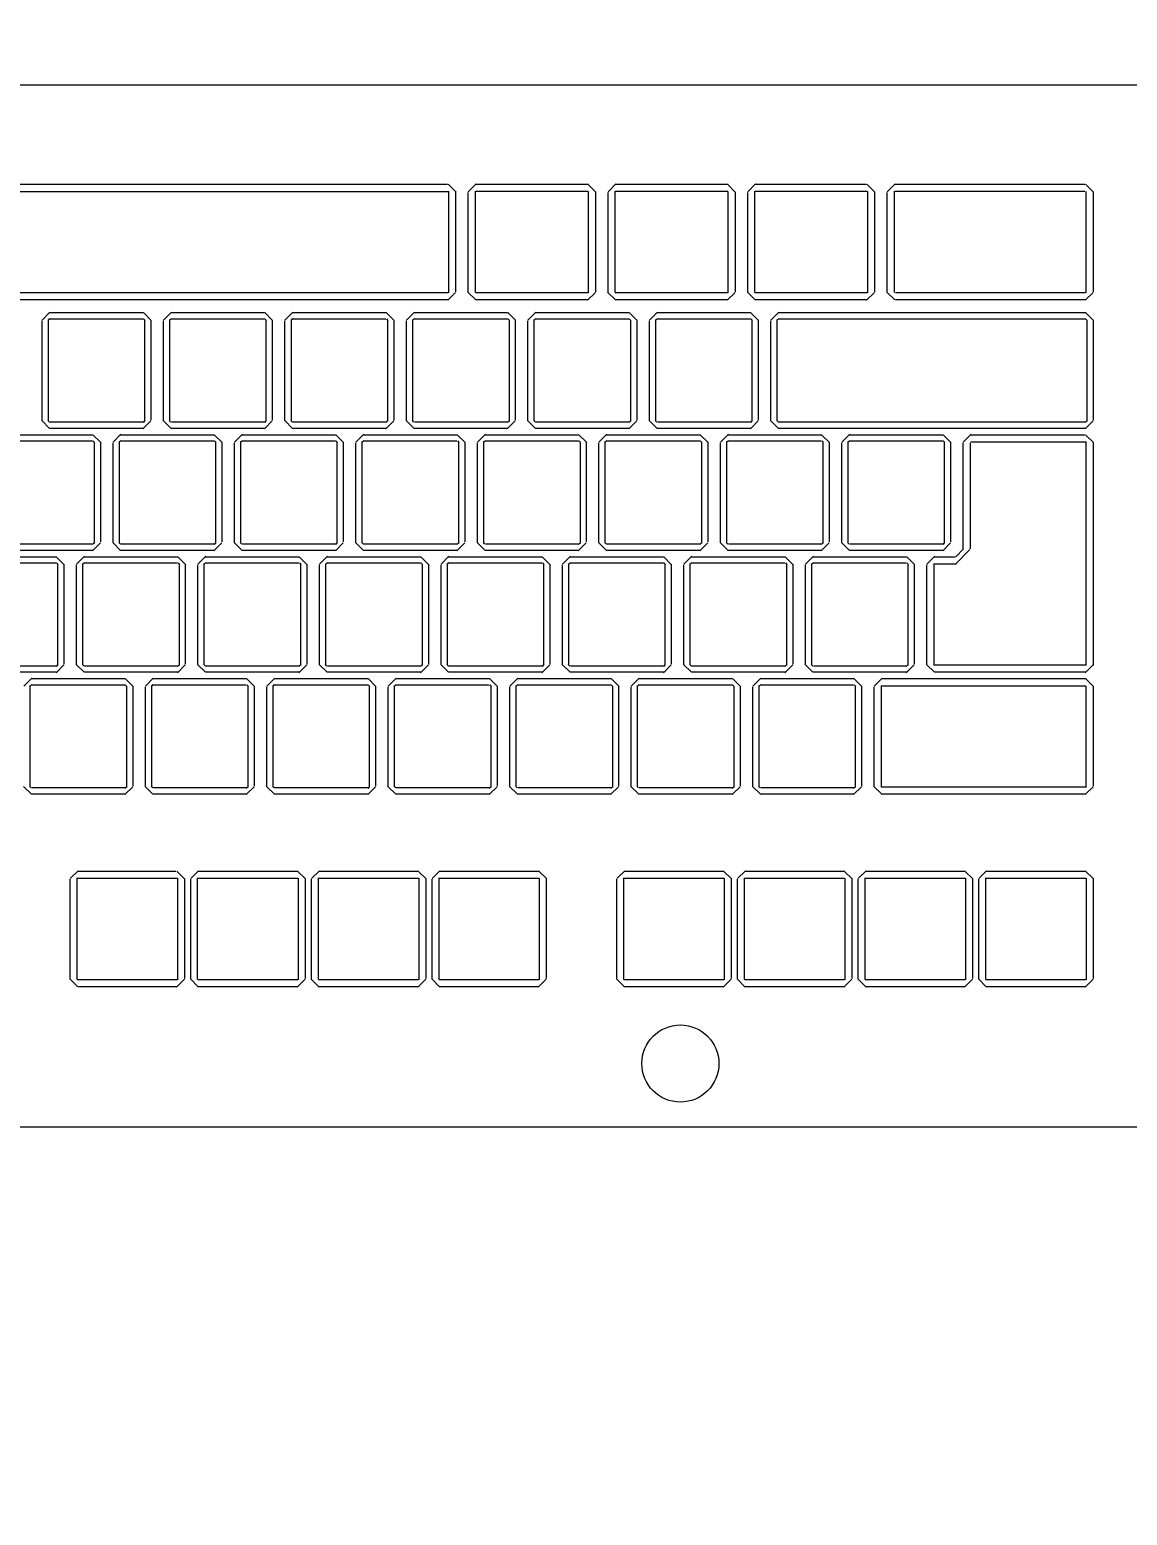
# Model space of a CAD drawing. Header units: millimetres. Extents: x 0 to 9483559, y -180456 to 305735.
# Drawn here: x 407377.1 to 407550.3, y 285868.6 to 286102.9 of the extents above; entities that cross this region are included whole.
import ezdxf

# ---------------------------------------------------------------- set-up
doc = ezdxf.new("R2010")
doc.units = ezdxf.units.MM
doc.layers.add('EI_DIMS_DETAIL', color=7, linetype='Continuous')
doc.layers.add('ТХ_ОБЩЕЕ', color=7, linetype='Continuous', lineweight=0, true_color=0x7b7b7b)
doc.styles.get("Standard").update_dxf_attribs({"font": 'GOST.TTF'})
doc.dimstyles.get("Standard").update_dxf_attribs({"dimtxt": 250, "dimasz": 150, "dimexe": 0.18, "dimexo": 0.0625, "dimgap": 100, "dimtad": 1, "dimdec": 0, "dimrnd": 5, "dimzin": 0, "dimdsep": 46, "dimtxsty": 'Standard', "dimcen": 0.09, "dimadec": 0, "dimazin": 0, "dimtfac": 1, "dimtdec": 0, "dimtofl": 0, "dimtmove": 0, "dimatfit": 3, "dimfxl": 1, "dimtolj": 1, "dimtzin": 0, "dimarcsym": 0})

# ---------------------------------------------------------------- blocks, each defined once
blk = doc.blocks.new('table oborud')
at = {"layer": 'ТХ_ОБЩЕЕ'}
for points in [[(743438.31, 689707.91), (743438.31, 689265.16)], [(743602.61, 689265.29), (743602.61, 689708.04)], [(743568.73, 689523.16), (743568.73, 689632.16)], [(743569.86, 689523.14), (743569.86, 689632.39)], [(743585.86, 689632.29), (743585.86, 689523.04)], [(743586.98, 689632.26), (743586.98, 689523.26)], [(743510.01, 689584.99), (743510.01, 689599.74)], [(743510.98, 689584.96), (743510.98, 689599.71)], [(743527.26, 689599.79), (743527.26, 689585.04)], [(743528.23, 689599.76), (743528.23, 689585.01)], [(743529.23, 689579.24), (743529.23, 689593.99)], [(743530.23, 689579.21), (743530.23, 689593.96)], [(743546.51, 689594.04), (743546.51, 689579.29)], [(743547.48, 689594.01), (743547.48, 689579.26)], [(743490.76, 689588.91), (743492.01, 689590.16)], [(743491.76, 689588.94), (743492.01, 689589.19)], [(743491.93, 689589.11), (743507.93, 689589.11)], [(743507.81, 689590.11), (743509.06, 689588.86)], [(743507.83, 689589.11), (743508.08, 689588.86)], [(743490.76, 689574.14), (743490.76, 689588.89)], [(743491.76, 689574.11), (743491.76, 689588.86)], [(743508.01, 689588.94), (743508.01, 689574.19)], [(743509.01, 689588.91), (743509.01, 689574.16)], [(743548.48, 689586.04), (743549.73, 689587.29)], [(743549.68, 689587.24), (743565.43, 689587.24)], [(743565.53, 689587.24), (743566.78, 689585.99)], [(743511.18, 689583.79), (743509.93, 689585.04)], [(743511.16, 689584.79), (743510.91, 689585.04)], [(743527.08, 689584.79), (743511.08, 689584.79)], [(743528.23, 689584.99), (743526.98, 689583.74)], [(743527.26, 689584.96), (743527.01, 689584.71)], [(743548.48, 689571.26), (743548.48, 689586.01)], [(743549.48, 689586.06), (743549.73, 689586.31)], [(743549.48, 689571.24), (743549.48, 689585.99)], [(743549.66, 689586.24), (743565.66, 689586.24)], [(743565.56, 689586.24), (743565.81, 689585.99)], [(743565.73, 689586.06), (743565.73, 689571.31)], [(743566.73, 689586.04), (743566.73, 689571.29)], [(743460.41, 689581.61), (743461.66, 689582.86)], [(743461.61, 689582.81), (743477.36, 689582.81)], [(743477.46, 689582.81), (743478.71, 689581.56)], [(743527.06, 689583.79), (743511.31, 689583.79)], [(743460.41, 689565.99), (743460.41, 689581.49)], [(743461.51, 689565.94), (743461.51, 689581.69)], [(743461.51, 689581.66), (743461.51, 689581.66)], [(743461.58, 689581.71), (743477.58, 689581.71)], [(743477.51, 689581.71), (743477.51, 689581.71)], [(743477.56, 689581.66), (743477.56, 689565.91)], [(743478.66, 689581.61), (743478.66, 689566.11)], [(743510.01, 689580.59), (743511.26, 689581.84)], [(743510.01, 689565.81), (743510.01, 689580.56)], [(743510.98, 689580.61), (743511.23, 689580.86)], [(743510.98, 689565.79), (743510.98, 689580.54)], [(743511.16, 689580.79), (743527.16, 689580.79)], [(743511.18, 689581.79), (743526.93, 689581.79)], [(743527.06, 689581.79), (743528.31, 689580.54)], [(743527.08, 689580.79), (743527.33, 689580.54)], [(743527.26, 689580.61), (743527.26, 689565.86)], [(743528.23, 689580.59), (743528.23, 689565.84)], [(743530.43, 689578.04), (743529.18, 689579.29)], [(743530.41, 689579.04), (743530.16, 689579.29)], [(743546.33, 689579.04), (743530.33, 689579.04)], [(743546.31, 689578.04), (743530.56, 689578.04)], [(743547.48, 689579.24), (743546.23, 689577.99)], [(743546.51, 689579.21), (743546.26, 689578.96)], [(743529.23, 689574.84), (743530.48, 689576.09)], [(743530.23, 689574.86), (743530.48, 689575.11)], [(743530.41, 689575.04), (743546.41, 689575.04)], [(743530.43, 689576.04), (743546.18, 689576.04)], [(743546.31, 689576.04), (743547.56, 689574.79)], [(743546.33, 689575.04), (743546.58, 689574.79)], [(743491.96, 689572.94), (743490.71, 689574.19)], [(743491.93, 689573.94), (743491.68, 689574.19)], [(743507.83, 689573.94), (743491.83, 689573.94)], [(743507.81, 689572.94), (743492.06, 689572.94)], [(743509.01, 689574.14), (743507.76, 689572.89)], [(743508.01, 689574.11), (743507.76, 689573.86)], [(743529.23, 689560.06), (743529.23, 689574.81)], [(743530.23, 689560.04), (743530.23, 689574.79)], [(743546.51, 689574.86), (743546.51, 689560.11)], [(743547.48, 689574.84), (743547.48, 689560.09)], [(743490.76, 689569.74), (743492.01, 689570.99)], [(743491.96, 689570.94), (743507.71, 689570.94)], [(743507.81, 689570.94), (743509.06, 689569.69)], [(743549.68, 689570.09), (743548.43, 689571.34)], [(743549.66, 689571.06), (743549.41, 689571.31)], [(743565.56, 689571.06), (743549.56, 689571.06)], [(743566.73, 689571.26), (743565.48, 689570.01)], [(743565.73, 689571.24), (743565.48, 689570.99)], [(743490.76, 689554.96), (743490.76, 689569.71)], [(743491.76, 689569.76), (743492.01, 689570.01)], [(743491.76, 689554.94), (743491.76, 689569.69)], [(743491.93, 689569.94), (743507.93, 689569.94)], [(743507.83, 689569.94), (743508.08, 689569.69)], [(743508.01, 689569.76), (743508.01, 689555.01)], [(743509.01, 689569.74), (743509.01, 689554.99)], [(743548.48, 689566.89), (743549.73, 689568.14)], [(743549.68, 689568.09), (743565.43, 689568.09)], [(743565.53, 689570.09), (743549.78, 689570.09)], [(743565.53, 689568.09), (743566.78, 689566.84)], [(743461.61, 689564.79), (743460.36, 689566.04)], [(743477.51, 689565.89), (743461.51, 689565.89)], [(743461.58, 689565.89), (743461.58, 689565.89)], [(743478.66, 689565.99), (743477.41, 689564.74)], [(743477.56, 689565.94), (743477.56, 689565.94)], [(743511.18, 689564.64), (743509.93, 689565.89)], [(743511.16, 689565.61), (743510.91, 689565.86)], [(743528.23, 689565.81), (743526.98, 689564.56)], [(743527.26, 689565.79), (743527.01, 689565.54)], [(743548.48, 689552.11), (743548.48, 689566.86)], [(743549.48, 689566.91), (743549.73, 689567.16)], [(743549.48, 689552.09), (743549.48, 689566.84)], [(743549.66, 689567.09), (743565.66, 689567.09)], [(743565.56, 689567.09), (743565.81, 689566.84)], [(743565.73, 689566.91), (743565.73, 689552.16)], [(743566.73, 689566.89), (743566.73, 689552.14)], [(743460.41, 689562.59), (743461.66, 689563.84)], [(743461.61, 689563.79), (743477.36, 689563.79)], [(743477.46, 689564.79), (743461.71, 689564.79)], [(743477.46, 689563.79), (743478.71, 689562.54)], [(743527.08, 689565.61), (743511.08, 689565.61)], [(743527.06, 689564.64), (743511.31, 689564.64)], [(743460.41, 689546.94), (743460.41, 689562.69)], [(743461.51, 689546.91), (743461.51, 689562.66)], [(743461.51, 689562.61), (743461.51, 689562.61)], [(743461.58, 689562.69), (743477.58, 689562.69)], [(743477.51, 689562.69), (743477.51, 689562.69)], [(743477.56, 689562.61), (743477.56, 689546.86)], [(743478.66, 689562.59), (743478.66, 689546.84)], [(743510.01, 689561.44), (743511.26, 689562.69)], [(743510.01, 689546.66), (743510.01, 689561.41)], [(743510.98, 689561.46), (743511.23, 689561.71)], [(743510.98, 689546.64), (743510.98, 689561.39)], [(743511.16, 689561.64), (743527.16, 689561.64)], [(743511.18, 689562.64), (743526.93, 689562.64)], [(743527.06, 689562.64), (743528.31, 689561.39)], [(743527.08, 689561.64), (743527.33, 689561.39)], [(743527.26, 689561.46), (743527.26, 689546.71)], [(743528.23, 689561.44), (743528.23, 689546.69)], [(743530.43, 689558.89), (743529.18, 689560.14)], [(743530.41, 689559.86), (743530.16, 689560.11)], [(743546.33, 689559.86), (743530.33, 689559.86)], [(743546.31, 689558.89), (743530.56, 689558.89)], [(743547.48, 689560.06), (743546.23, 689558.81)], [(743546.51, 689560.04), (743546.26, 689559.79)], [(743529.23, 689555.69), (743530.48, 689556.94)], [(743530.43, 689556.89), (743546.18, 689556.89)], [(743546.31, 689556.89), (743547.56, 689555.64)], [(743491.96, 689553.76), (743490.71, 689555.01)], [(743491.93, 689554.76), (743491.68, 689555.01)], [(743507.83, 689554.76), (743491.83, 689554.76)], [(743509.01, 689554.96), (743507.76, 689553.71)], [(743508.01, 689554.94), (743507.76, 689554.69)], [(743529.23, 689540.91), (743529.23, 689555.66)], [(743530.23, 689555.71), (743530.48, 689555.96)], [(743530.23, 689540.89), (743530.23, 689555.64)], [(743530.41, 689555.89), (743546.41, 689555.89)], [(743546.33, 689555.89), (743546.58, 689555.64)], [(743546.51, 689555.71), (743546.51, 689540.96)], [(743547.48, 689555.69), (743547.48, 689540.94)], [(743490.76, 689550.59), (743492.01, 689551.84)], [(743491.96, 689551.76), (743507.71, 689551.76)], [(743507.81, 689553.76), (743492.06, 689553.76)], [(743507.81, 689551.76), (743509.06, 689550.51)], [(743549.68, 689550.91), (743548.43, 689552.16)], [(743549.66, 689551.91), (743549.41, 689552.16)], [(743565.56, 689551.91), (743549.56, 689551.91)], [(743566.73, 689552.11), (743565.48, 689550.86)], [(743565.73, 689552.09), (743565.48, 689551.84)], [(743490.76, 689535.81), (743490.76, 689550.56)], [(743491.76, 689550.61), (743492.01, 689550.86)], [(743491.76, 689535.79), (743491.76, 689550.54)], [(743491.93, 689550.79), (743507.93, 689550.79)], [(743507.83, 689550.79), (743508.08, 689550.54)], [(743508.01, 689550.61), (743508.01, 689535.86)], [(743509.01, 689550.59), (743509.01, 689535.84)], [(743565.53, 689550.91), (743549.78, 689550.91)], [(743461.61, 689545.74), (743460.36, 689546.99)], [(743478.66, 689546.94), (743477.41, 689545.69)], [(743477.56, 689546.91), (743477.56, 689546.91)], [(743548.48, 689547.71), (743549.73, 689548.96)], [(743548.48, 689532.94), (743548.48, 689547.69)], [(743549.48, 689547.74), (743549.73, 689547.99)], [(743549.48, 689532.91), (743549.48, 689547.66)], [(743549.66, 689547.91), (743565.66, 689547.91)], [(743549.68, 689548.91), (743565.43, 689548.91)], [(743565.53, 689548.91), (743566.78, 689547.66)], [(743565.56, 689547.91), (743565.81, 689547.66)], [(743565.73, 689547.74), (743565.73, 689532.99)], [(743566.73, 689547.71), (743566.73, 689532.96)], [(743460.41, 689543.56), (743461.66, 689544.81)], [(743477.51, 689546.84), (743461.51, 689546.84)], [(743461.58, 689546.84), (743461.58, 689546.84)], [(743461.61, 689544.74), (743477.36, 689544.74)], [(743477.46, 689545.74), (743461.71, 689545.74)], [(743477.46, 689544.74), (743478.71, 689543.49)], [(743511.18, 689545.46), (743509.93, 689546.71)], [(743511.16, 689546.46), (743510.91, 689546.71)], [(743527.08, 689546.46), (743511.08, 689546.46)], [(743527.06, 689545.46), (743511.31, 689545.46)], [(743528.23, 689546.66), (743526.98, 689545.41)], [(743527.26, 689546.64), (743527.01, 689546.39)], [(743460.41, 689527.91), (743460.41, 689543.66)], [(743461.51, 689527.86), (743461.51, 689543.61)], [(743461.51, 689543.59), (743461.51, 689543.59)], [(743461.58, 689543.64), (743477.58, 689543.64)], [(743477.51, 689543.64), (743477.51, 689543.64)], [(743477.56, 689543.59), (743477.56, 689527.84)], [(743478.66, 689543.56), (743478.66, 689527.81)], [(743510.01, 689542.26), (743511.26, 689543.51)], [(743510.01, 689527.49), (743510.01, 689542.24)], [(743510.98, 689542.29), (743511.23, 689542.54)], [(743510.98, 689527.46), (743510.98, 689542.21)], [(743511.16, 689542.46), (743527.16, 689542.46)], [(743511.18, 689543.46), (743526.93, 689543.46)], [(743527.06, 689543.46), (743528.31, 689542.21)], [(743527.08, 689542.46), (743527.33, 689542.21)], [(743527.26, 689542.29), (743527.26, 689527.54)], [(743528.23, 689542.26), (743528.23, 689527.51)], [(743530.43, 689539.71), (743529.18, 689540.96)], [(743530.41, 689540.71), (743530.16, 689540.96)], [(743546.33, 689540.71), (743530.33, 689540.71)], [(743547.48, 689540.91), (743546.23, 689539.66)], [(743546.51, 689540.89), (743546.26, 689540.64)], [(743529.23, 689536.51), (743530.48, 689537.76)], [(743530.43, 689537.71), (743546.18, 689537.71)], [(743546.31, 689539.71), (743530.56, 689539.71)], [(743546.31, 689537.71), (743547.56, 689536.46)], [(743491.96, 689534.61), (743490.71, 689535.86)], [(743491.93, 689535.61), (743491.68, 689535.86)], [(743507.83, 689535.61), (743491.83, 689535.61)], [(743509.01, 689535.81), (743507.76, 689534.56)], [(743508.01, 689535.79), (743507.76, 689535.54)], [(743529.23, 689521.74), (743529.23, 689536.49)], [(743530.23, 689536.54), (743530.48, 689536.79)], [(743530.23, 689521.71), (743530.23, 689536.46)], [(743530.41, 689536.71), (743546.41, 689536.71)], [(743546.33, 689536.71), (743546.58, 689536.46)], [(743546.51, 689536.54), (743546.51, 689521.79)], [(743547.48, 689536.51), (743547.48, 689521.76)], [(743507.81, 689534.61), (743492.06, 689534.61)], [(743549.68, 689531.74), (743548.43, 689532.99)], [(743549.66, 689532.74), (743549.41, 689532.99)], [(743566.73, 689532.94), (743565.48, 689531.69)], [(743565.73, 689532.91), (743565.48, 689532.66)], [(743490.76, 689531.41), (743492.01, 689532.66)], [(743490.76, 689516.64), (743490.76, 689531.39)], [(743491.76, 689531.44), (743492.01, 689531.69)], [(743491.76, 689516.61), (743491.76, 689531.36)], [(743491.93, 689531.61), (743507.93, 689531.61)], [(743491.96, 689532.61), (743507.71, 689532.61)], [(743507.81, 689532.61), (743509.06, 689531.36)], [(743507.83, 689531.61), (743508.08, 689531.36)], [(743508.01, 689531.44), (743508.01, 689516.69)], [(743509.01, 689531.41), (743509.01, 689516.66)], [(743565.56, 689532.74), (743549.56, 689532.74)], [(743565.53, 689531.74), (743549.78, 689531.74)], [(743548.48, 689528.54), (743549.73, 689529.79)], [(743548.48, 689513.76), (743548.48, 689528.51)], [(743549.48, 689528.56), (743549.73, 689528.81)], [(743549.48, 689513.74), (743549.48, 689528.49)], [(743549.66, 689528.74), (743565.66, 689528.74)], [(743549.68, 689529.74), (743565.43, 689529.74)], [(743565.53, 689529.74), (743566.78, 689528.49)], [(743565.56, 689528.74), (743565.81, 689528.49)], [(743565.73, 689528.56), (743565.73, 689513.81)], [(743566.73, 689528.54), (743566.73, 689513.79)], [(743461.61, 689526.71), (743460.36, 689527.96)], [(743477.51, 689527.81), (743461.51, 689527.81)], [(743461.58, 689527.81), (743461.58, 689527.81)], [(743477.46, 689526.71), (743461.71, 689526.71)], [(743478.66, 689527.91), (743477.41, 689526.66)], [(743477.56, 689527.86), (743477.56, 689527.86)], [(743511.18, 689526.29), (743509.93, 689527.54)], [(743511.16, 689527.29), (743510.91, 689527.54)], [(743527.08, 689527.29), (743511.08, 689527.29)], [(743527.06, 689526.29), (743511.31, 689526.29)], [(743528.23, 689527.49), (743526.98, 689526.24)], [(743527.26, 689527.46), (743527.01, 689527.21)], [(743460.41, 689524.51), (743461.66, 689525.76)], [(743460.41, 689508.86), (743460.41, 689524.61)], [(743461.51, 689508.84), (743461.51, 689524.59)], [(743461.51, 689524.54), (743461.51, 689524.54)], [(743461.58, 689524.61), (743477.58, 689524.61)], [(743461.61, 689525.71), (743477.36, 689525.71)], [(743477.46, 689525.71), (743478.71, 689524.46)], [(743477.51, 689524.61), (743477.51, 689524.61)], [(743477.56, 689524.54), (743477.56, 689508.79)], [(743478.66, 689524.51), (743478.66, 689508.76)], [(743510.01, 689523.09), (743511.26, 689524.34)], [(743511.18, 689524.29), (743526.93, 689524.29)], [(743527.06, 689524.29), (743528.31, 689523.04)], [(743510.01, 689508.31), (743510.01, 689523.06)], [(743510.98, 689523.11), (743511.23, 689523.36)], [(743510.98, 689508.29), (743510.98, 689523.04)], [(743511.16, 689523.29), (743527.16, 689523.29)], [(743527.08, 689523.29), (743527.33, 689523.04)], [(743527.26, 689523.11), (743527.26, 689508.36)], [(743528.23, 689523.09), (743528.23, 689508.34)], [(743530.43, 689520.54), (743529.18, 689521.79)], [(743530.41, 689521.54), (743530.16, 689521.79)], [(743546.33, 689521.54), (743530.33, 689521.54)], [(743547.48, 689521.74), (743546.23, 689520.49)], [(743546.51, 689521.71), (743546.26, 689521.46)], [(743569.93, 689521.99), (743568.68, 689523.24)], [(743585.83, 689523.09), (743569.83, 689523.09)], [(743569.91, 689523.09), (743569.91, 689523.09)], [(743585.78, 689521.99), (743570.03, 689521.99)], [(743586.98, 689523.16), (743585.73, 689521.91)], [(743585.86, 689523.14), (743585.86, 689523.14)], [(743546.31, 689520.54), (743530.56, 689520.54)], [(743568.73, 689518.79), (743569.98, 689520.04)], [(743568.73, 689501.06), (743568.73, 689518.81)], [(743569.86, 689501.09), (743569.86, 689518.84)], [(743569.86, 689518.81), (743569.86, 689518.81)], [(743569.91, 689518.86), (743585.91, 689518.86)], [(743569.93, 689519.99), (743585.68, 689519.99)], [(743585.78, 689519.99), (743587.03, 689518.74)], [(743585.83, 689518.86), (743585.83, 689518.86)], [(743585.88, 689518.81), (743585.88, 689501.06)], [(743586.98, 689518.79), (743586.98, 689501.04)], [(743491.96, 689515.44), (743490.71, 689516.69)], [(743491.93, 689516.44), (743491.68, 689516.69)], [(743507.83, 689516.44), (743491.83, 689516.44)], [(743509.01, 689516.64), (743507.76, 689515.39)], [(743508.01, 689516.61), (743507.76, 689516.36)], [(743529.23, 689517.34), (743530.48, 689518.59)], [(743529.23, 689502.56), (743529.23, 689517.31)], [(743530.23, 689517.36), (743530.48, 689517.61)], [(743530.23, 689502.54), (743530.23, 689517.29)], [(743530.41, 689517.54), (743546.41, 689517.54)], [(743530.43, 689518.54), (743546.18, 689518.54)], [(743546.31, 689518.54), (743547.56, 689517.29)], [(743546.33, 689517.54), (743546.58, 689517.29)], [(743546.51, 689517.36), (743546.51, 689502.61)], [(743547.48, 689517.34), (743547.48, 689502.59)], [(743507.81, 689515.44), (743492.06, 689515.44)], [(743490.76, 689512.24), (743492.01, 689513.49)], [(743490.76, 689497.46), (743490.76, 689512.21)], [(743491.76, 689512.26), (743492.01, 689512.51)], [(743491.76, 689497.44), (743491.76, 689512.19)], [(743491.93, 689512.44), (743507.93, 689512.44)], [(743491.96, 689513.44), (743507.71, 689513.44)], [(743507.81, 689513.44), (743509.06, 689512.19)], [(743507.83, 689512.44), (743508.08, 689512.19)], [(743508.01, 689512.26), (743508.01, 689497.51)], [(743509.01, 689512.24), (743509.01, 689497.49)], [(743549.68, 689512.59), (743548.43, 689513.84)], [(743549.66, 689513.56), (743549.41, 689513.81)], [(743565.56, 689513.56), (743549.56, 689513.56)], [(743565.53, 689512.59), (743549.78, 689512.59)], [(743566.73, 689513.76), (743565.48, 689512.51)], [(743565.73, 689513.74), (743565.48, 689513.49)], [(743548.48, 689509.39), (743549.73, 689510.64)], [(743549.48, 689509.41), (743549.73, 689509.66)], [(743549.66, 689509.59), (743565.66, 689509.59)], [(743549.68, 689510.59), (743565.43, 689510.59)], [(743565.53, 689510.59), (743566.78, 689509.34)], [(743565.56, 689509.59), (743565.81, 689509.34)], [(743565.73, 689509.41), (743565.73, 689494.66)], [(743461.61, 689507.69), (743460.36, 689508.94)], [(743477.51, 689508.79), (743461.51, 689508.79)], [(743461.58, 689508.79), (743461.58, 689508.79)], [(743477.46, 689507.69), (743461.71, 689507.69)], [(743478.66, 689508.86), (743477.41, 689507.61)], [(743477.56, 689508.84), (743477.56, 689508.84)], [(743511.18, 689507.14), (743509.93, 689508.39)], [(743511.16, 689508.11), (743510.91, 689508.36)], [(743527.08, 689508.11), (743511.08, 689508.11)], [(743527.06, 689507.14), (743511.31, 689507.14)], [(743528.23, 689508.31), (743526.98, 689507.06)], [(743527.26, 689508.29), (743527.01, 689508.04)], [(743548.48, 689494.61), (743548.48, 689509.36)], [(743549.48, 689494.59), (743549.48, 689509.34)], [(743566.73, 689509.39), (743566.73, 689494.64)], [(743510.01, 689503.94), (743511.26, 689505.19)], [(743511.18, 689505.14), (743526.93, 689505.14)], [(743527.06, 689505.14), (743528.31, 689503.89)], [(743510.01, 689489.16), (743510.01, 689503.91)], [(743510.98, 689503.96), (743511.23, 689504.21)], [(743510.98, 689489.14), (743510.98, 689503.89)], [(743511.16, 689504.14), (743527.16, 689504.14)], [(743527.08, 689504.14), (743527.33, 689503.89)], [(743527.26, 689503.96), (743527.26, 689489.21)], [(743528.23, 689503.94), (743528.23, 689489.19)], [(743530.43, 689501.39), (743529.18, 689502.64)], [(743530.41, 689502.36), (743530.16, 689502.61)], [(743547.48, 689502.56), (743546.23, 689501.31)], [(743546.51, 689502.54), (743546.26, 689502.29)], [(743546.33, 689502.36), (743530.33, 689502.36)], [(743546.31, 689501.39), (743530.56, 689501.39)], [(743569.93, 689499.94), (743568.68, 689501.19)], [(743585.83, 689501.06), (743569.83, 689501.06)], [(743569.91, 689501.06), (743569.91, 689501.06)], [(743586.98, 689501.14), (743585.73, 689499.89)], [(743585.88, 689501.11), (743585.88, 689501.11)], [(743529.23, 689498.19), (743530.48, 689499.44)], [(743529.23, 689483.41), (743529.23, 689498.16)], [(743530.23, 689498.21), (743530.48, 689498.46)], [(743530.23, 689483.39), (743530.23, 689498.14)], [(743530.41, 689498.39), (743546.41, 689498.39)], [(743530.43, 689499.39), (743546.18, 689499.39)], [(743546.31, 689499.39), (743547.56, 689498.14)], [(743546.33, 689498.39), (743546.58, 689498.14)], [(743546.51, 689498.21), (743546.51, 689483.46)], [(743547.48, 689498.19), (743547.48, 689483.44)], [(743568.73, 689496.76), (743569.98, 689498.01)], [(743569.93, 689497.94), (743585.68, 689497.94)], [(743585.78, 689499.94), (743570.03, 689499.94)], [(743585.78, 689497.94), (743587.03, 689496.69)], [(743460.41, 689495.36), (743461.66, 689496.61)], [(743460.41, 689479.71), (743460.41, 689495.46)], [(743461.51, 689479.69), (743461.51, 689495.44)], [(743461.51, 689495.39), (743461.51, 689495.39)], [(743461.58, 689495.46), (743477.58, 689495.46)], [(743461.61, 689496.56), (743477.36, 689496.56)], [(743477.46, 689496.56), (743478.71, 689495.31)], [(743477.51, 689495.46), (743477.51, 689495.46)], [(743477.56, 689495.39), (743477.56, 689479.64)], [(743478.66, 689495.36), (743478.66, 689479.61)], [(743491.96, 689496.29), (743490.71, 689497.54)], [(743491.93, 689497.26), (743491.68, 689497.51)], [(743507.83, 689497.26), (743491.83, 689497.26)], [(743507.81, 689496.29), (743492.06, 689496.29)], [(743509.01, 689497.46), (743507.76, 689496.21)], [(743508.01, 689497.44), (743507.76, 689497.19)], [(743568.73, 689479.04), (743568.73, 689496.79)], [(743569.86, 689479.06), (743569.86, 689496.81)], [(743569.86, 689496.79), (743569.86, 689496.79)], [(743569.91, 689496.84), (743585.91, 689496.84)], [(743585.83, 689496.84), (743585.83, 689496.84)], [(743585.88, 689496.79), (743585.88, 689479.04)], [(743586.98, 689496.76), (743586.98, 689479.01)], [(743490.76, 689493.09), (743492.01, 689494.34)], [(743490.76, 689478.31), (743490.76, 689493.06)], [(743491.76, 689493.11), (743492.01, 689493.36)], [(743491.76, 689478.29), (743491.76, 689493.04)], [(743491.93, 689493.29), (743507.93, 689493.29)], [(743491.96, 689494.29), (743507.71, 689494.29)], [(743507.81, 689494.29), (743509.06, 689493.04)], [(743507.83, 689493.29), (743508.08, 689493.04)], [(743508.01, 689493.11), (743508.01, 689478.36)], [(743509.01, 689493.09), (743509.01, 689478.34)], [(743549.68, 689493.41), (743548.43, 689494.66)], [(743549.66, 689494.41), (743549.41, 689494.66)], [(743565.56, 689494.41), (743549.56, 689494.41)], [(743565.53, 689493.41), (743549.78, 689493.41)], [(743566.73, 689494.61), (743565.48, 689493.36)], [(743565.73, 689494.59), (743565.48, 689494.34)], [(743548.48, 689490.21), (743549.73, 689491.46)], [(743549.68, 689491.41), (743565.43, 689491.41)], [(743565.53, 689491.41), (743566.78, 689490.16)], [(743511.18, 689487.96), (743509.93, 689489.21)], [(743511.16, 689488.96), (743510.91, 689489.21)], [(743527.08, 689488.96), (743511.08, 689488.96)], [(743528.23, 689489.16), (743526.98, 689487.91)], [(743527.26, 689489.14), (743527.01, 689488.89)], [(743548.48, 689475.44), (743548.48, 689490.19)], [(743549.48, 689490.24), (743549.73, 689490.49)], [(743549.48, 689475.41), (743549.48, 689490.16)], [(743549.66, 689490.41), (743565.66, 689490.41)], [(743565.56, 689490.41), (743565.81, 689490.16)], [(743565.73, 689490.24), (743565.73, 689475.49)], [(743566.73, 689490.21), (743566.73, 689475.46)], [(743510.01, 689484.76), (743511.26, 689486.01)], [(743527.06, 689487.96), (743511.31, 689487.96)], [(743510.01, 689469.99), (743510.01, 689484.74)], [(743510.98, 689484.79), (743511.23, 689485.04)], [(743510.98, 689469.96), (743510.98, 689484.71)], [(743511.16, 689484.96), (743527.16, 689484.96)], [(743511.18, 689485.96), (743526.93, 689485.96)], [(743527.06, 689485.96), (743528.31, 689484.71)], [(743527.08, 689484.96), (743527.33, 689484.71)], [(743527.26, 689484.79), (743527.26, 689470.04)], [(743528.23, 689484.76), (743528.23, 689470.01)], [(743530.43, 689482.21), (743529.18, 689483.46)], [(743530.41, 689483.21), (743530.16, 689483.46)], [(743546.33, 689483.21), (743530.33, 689483.21)], [(743546.31, 689482.21), (743530.56, 689482.21)], [(743547.48, 689483.41), (743546.23, 689482.16)], [(743546.51, 689483.39), (743546.26, 689483.14)], [(743461.61, 689478.51), (743460.36, 689479.76)], [(743477.51, 689479.64), (743461.51, 689479.64)], [(743461.58, 689479.64), (743461.58, 689479.64)], [(743478.66, 689479.71), (743477.41, 689478.46)], [(743477.56, 689479.69), (743477.56, 689479.69)], [(743529.23, 689479.01), (743530.48, 689480.26)], [(743529.23, 689464.24), (743529.23, 689478.99)], [(743530.23, 689479.04), (743530.48, 689479.29)], [(743530.23, 689464.21), (743530.23, 689478.96)], [(743530.41, 689479.21), (743546.41, 689479.21)], [(743530.43, 689480.21), (743546.18, 689480.21)], [(743546.31, 689480.21), (743547.56, 689478.96)], [(743546.33, 689479.21), (743546.58, 689478.96)], [(743546.51, 689479.04), (743546.51, 689464.29)], [(743547.48, 689479.01), (743547.48, 689464.26)], [(743569.93, 689477.91), (743568.68, 689479.16)], [(743585.83, 689479.04), (743569.83, 689479.04)], [(743569.91, 689479.04), (743569.91, 689479.04)], [(743586.98, 689479.11), (743585.73, 689477.86)], [(743585.88, 689479.09), (743585.88, 689479.09)], [(743460.41, 689476.34), (743461.66, 689477.59)], [(743461.61, 689477.51), (743477.36, 689477.51)], [(743477.46, 689478.51), (743461.71, 689478.51)], [(743477.46, 689477.51), (743478.71, 689476.26)], [(743491.96, 689477.11), (743490.71, 689478.36)], [(743491.93, 689478.11), (743491.68, 689478.36)], [(743507.83, 689478.11), (743491.83, 689478.11)], [(743507.81, 689477.11), (743492.06, 689477.11)], [(743509.01, 689478.31), (743507.76, 689477.06)], [(743508.01, 689478.29), (743507.76, 689478.04)], [(743585.78, 689477.91), (743570.03, 689477.91)], [(743460.41, 689460.69), (743460.41, 689476.44)], [(743461.51, 689460.66), (743461.51, 689476.41)], [(743461.51, 689476.36), (743461.51, 689476.36)], [(743461.58, 689476.41), (743477.58, 689476.41)], [(743477.51, 689476.41), (743477.51, 689476.41)], [(743477.56, 689476.36), (743477.56, 689460.61)], [(743478.66, 689476.34), (743478.66, 689460.59)], [(743490.76, 689473.91), (743492.01, 689475.16)], [(743491.96, 689475.11), (743507.71, 689475.11)], [(743507.81, 689475.11), (743509.06, 689473.86)], [(743549.68, 689474.24), (743548.43, 689475.49)], [(743549.66, 689475.24), (743549.41, 689475.49)], [(743565.56, 689475.24), (743549.56, 689475.24)], [(743566.73, 689475.44), (743565.48, 689474.19)], [(743565.73, 689475.41), (743565.48, 689475.16)], [(743568.73, 689474.71), (743569.98, 689475.96)], [(743568.73, 689456.99), (743568.73, 689474.74)], [(743569.86, 689457.04), (743569.86, 689474.79)], [(743569.86, 689474.76), (743569.86, 689474.76)], [(743569.91, 689474.79), (743585.91, 689474.79)], [(743569.93, 689475.91), (743585.68, 689475.91)], [(743585.78, 689475.91), (743587.03, 689474.66)], [(743585.83, 689474.79), (743585.83, 689474.79)], [(743585.88, 689474.76), (743585.88, 689457.01)], [(743586.98, 689474.71), (743586.98, 689457.21)], [(743490.76, 689459.14), (743490.76, 689473.89)], [(743491.76, 689473.94), (743492.01, 689474.19)], [(743491.76, 689459.11), (743491.76, 689473.86)], [(743491.93, 689474.11), (743507.93, 689474.11)], [(743507.83, 689474.11), (743508.08, 689473.86)], [(743508.01, 689473.94), (743508.01, 689459.19)], [(743509.01, 689473.91), (743509.01, 689459.16)], [(743548.48, 689471.06), (743549.73, 689472.31)], [(743549.68, 689472.24), (743565.43, 689472.24)], [(743565.53, 689474.24), (743549.78, 689474.24)], [(743565.53, 689472.24), (743566.78, 689470.99)], [(743511.18, 689468.79), (743509.93, 689470.04)], [(743511.16, 689469.79), (743510.91, 689470.04)], [(743527.08, 689469.79), (743511.08, 689469.79)], [(743528.23, 689469.99), (743526.98, 689468.74)], [(743527.26, 689469.96), (743527.01, 689469.71)], [(743548.48, 689422.61), (743548.48, 689471.11)], [(743549.46, 689471.06), (743549.71, 689471.31)], [(743549.46, 689422.59), (743549.46, 689471.09)], [(743549.66, 689471.26), (743565.66, 689471.26)], [(743565.56, 689471.26), (743565.81, 689471.01)], [(743565.76, 689471.06), (743565.76, 689422.56)], [(743566.73, 689471.06), (743566.73, 689422.56)], [(743527.06, 689468.79), (743511.31, 689468.79)], [(743510.01, 689465.61), (743511.26, 689466.86)], [(743510.01, 689450.81), (743510.01, 689465.56)], [(743510.98, 689465.64), (743511.23, 689465.89)], [(743510.98, 689450.79), (743510.98, 689465.54)], [(743511.16, 689465.79), (743527.16, 689465.79)], [(743511.18, 689466.79), (743526.93, 689466.79)], [(743527.06, 689466.79), (743528.31, 689465.54)], [(743527.08, 689465.79), (743527.33, 689465.54)], [(743527.26, 689465.64), (743527.26, 689450.89)], [(743528.23, 689465.61), (743528.23, 689450.86)], [(743530.43, 689463.04), (743529.18, 689464.29)], [(743530.41, 689464.04), (743530.16, 689464.29)], [(743546.33, 689464.04), (743530.33, 689464.04)], [(743546.31, 689463.04), (743530.56, 689463.04)], [(743547.48, 689464.24), (743546.23, 689462.99)], [(743546.51, 689464.21), (743546.26, 689463.96)], [(743461.61, 689459.49), (743460.36, 689460.74)], [(743477.51, 689460.59), (743461.51, 689460.59)], [(743461.58, 689460.59), (743461.58, 689460.59)], [(743478.66, 689460.69), (743477.41, 689459.44)], [(743477.56, 689460.66), (743477.56, 689460.66)], [(743529.23, 689459.86), (743530.48, 689461.11)], [(743530.43, 689461.04), (743546.18, 689461.04)], [(743546.31, 689461.04), (743547.56, 689459.79)], [(743460.41, 689457.29), (743461.66, 689458.54)], [(743461.61, 689458.49), (743477.36, 689458.49)], [(743477.46, 689459.49), (743461.71, 689459.49)], [(743477.46, 689458.49), (743478.71, 689457.24)], [(743491.96, 689457.94), (743490.71, 689459.19)], [(743491.93, 689458.94), (743491.68, 689459.19)], [(743507.83, 689458.94), (743491.83, 689458.94)], [(743507.81, 689457.94), (743492.06, 689457.94)], [(743509.01, 689459.14), (743507.76, 689457.89)], [(743508.01, 689459.11), (743507.76, 689458.86)], [(743529.23, 689445.09), (743529.23, 689459.84)], [(743530.23, 689459.89), (743530.48, 689460.14)], [(743530.23, 689445.06), (743530.23, 689459.81)], [(743530.41, 689460.06), (743546.41, 689460.06)], [(743546.33, 689460.06), (743546.58, 689459.81)], [(743546.51, 689459.89), (743546.51, 689445.14)], [(743547.48, 689459.86), (743547.48, 689445.11)], [(743460.41, 689441.64), (743460.41, 689457.39)], [(743461.51, 689441.61), (743461.51, 689457.36)], [(743461.51, 689457.31), (743461.51, 689457.31)], [(743461.58, 689457.39), (743477.58, 689457.39)], [(743477.51, 689457.39), (743477.51, 689457.39)], [(743477.56, 689457.31), (743477.56, 689441.56)], [(743478.66, 689457.29), (743478.66, 689441.54)], [(743490.76, 689454.74), (743492.01, 689455.99)], [(743491.96, 689455.94), (743507.71, 689455.94)], [(743507.81, 689455.94), (743509.06, 689454.69)], [(743569.93, 689455.89), (743568.68, 689457.14)], [(743585.83, 689456.99), (743569.83, 689456.99)], [(743569.91, 689456.99), (743569.91, 689456.99)], [(743585.78, 689455.89), (743570.03, 689455.89)], [(743586.98, 689457.09), (743585.73, 689455.84)], [(743585.88, 689457.04), (743585.88, 689457.04)], [(743490.76, 689422.61), (743490.76, 689454.86)], [(743491.91, 689422.59), (743491.91, 689454.84)], [(743491.91, 689454.79), (743507.91, 689454.79)], [(743491.91, 689454.79), (743491.91, 689454.79)], [(743507.83, 689454.79), (743507.83, 689454.79)], [(743507.86, 689454.79), (743507.86, 689422.54)], [(743509.01, 689454.74), (743509.01, 689422.49)], [(743568.73, 689452.69), (743569.98, 689453.94)], [(743569.93, 689453.89), (743585.68, 689453.89)], [(743585.78, 689453.89), (743587.03, 689452.64)], [(743511.18, 689449.64), (743509.93, 689450.89)], [(743511.16, 689450.64), (743510.91, 689450.89)], [(743568.73, 689422.61), (743568.73, 689452.61)], [(743569.86, 689452.71), (743569.86, 689452.71)], [(743569.86, 689422.59), (743569.86, 689452.59)], [(743569.91, 689452.76), (743585.91, 689452.76)], [(743585.83, 689452.76), (743585.83, 689452.76)], [(743585.88, 689452.71), (743585.88, 689422.71)], [(743586.98, 689452.69), (743586.98, 689422.69)], [(743527.08, 689450.64), (743511.08, 689450.64)], [(743527.06, 689449.64), (743511.31, 689449.64)], [(743528.23, 689450.81), (743526.98, 689449.56)], [(743527.26, 689450.79), (743527.01, 689450.54)], [(743510.01, 689446.44), (743511.26, 689447.69)], [(743510.01, 689422.61), (743510.01, 689446.36)], [(743511.13, 689422.59), (743511.13, 689446.59)], [(743511.13, 689446.46), (743511.13, 689446.46)], [(743511.16, 689446.49), (743527.16, 689446.49)], [(743511.18, 689447.64), (743526.93, 689447.64)], [(743527.06, 689447.64), (743528.31, 689446.39)], [(743527.08, 689446.49), (743527.08, 689446.49)], [(743527.11, 689446.46), (743527.11, 689442.96)], [(743528.23, 689446.44), (743528.23, 689443.19)], [(743530.43, 689443.89), (743529.18, 689445.14)], [(743530.41, 689444.89), (743530.16, 689445.14)], [(743546.33, 689444.89), (743530.33, 689444.89)], [(743546.31, 689443.89), (743530.56, 689443.89)], [(743547.48, 689445.09), (743546.23, 689443.84)], [(743546.51, 689445.06), (743546.26, 689444.81)], [(743461.61, 689440.46), (743460.36, 689441.71)], [(743477.51, 689441.56), (743461.51, 689441.56)], [(743461.58, 689441.56), (743461.58, 689441.56)], [(743478.66, 689441.64), (743477.41, 689440.39)], [(743477.56, 689441.61), (743477.56, 689441.61)], [(743527.11, 689443.09), (743529.36, 689440.84)], [(743528.23, 689443.09), (743529.48, 689441.84)], [(743529.43, 689441.89), (743546.18, 689441.89)], [(743546.31, 689441.89), (743547.56, 689440.64)], [(743460.41, 689438.26), (743461.66, 689439.51)], [(743461.61, 689439.46), (743477.36, 689439.46)], [(743477.46, 689440.46), (743461.71, 689440.46)], [(743477.46, 689439.46), (743478.71, 689438.21)], [(743529.46, 689440.74), (743546.21, 689440.74)], [(743546.33, 689440.74), (743546.33, 689440.74)], [(743546.36, 689440.71), (743546.36, 689422.46)], [(743547.48, 689440.69), (743547.48, 689422.69)], [(743460.41, 689422.61), (743460.41, 689438.36)], [(743461.51, 689422.59), (743461.51, 689438.34)], [(743461.51, 689438.29), (743461.51, 689438.29)], [(743461.58, 689438.34), (743477.58, 689438.34)], [(743477.51, 689438.34), (743477.51, 689438.34)], [(743477.56, 689438.29), (743477.56, 689422.54)], [(743478.66, 689438.26), (743478.66, 689422.51)], [(743461.61, 689421.41), (743460.36, 689422.66)], [(743477.51, 689422.51), (743461.51, 689422.51)], [(743461.58, 689422.51), (743461.58, 689422.51)], [(743477.46, 689421.41), (743461.71, 689421.41)], [(743478.66, 689422.61), (743477.41, 689421.36)], [(743477.56, 689422.59), (743477.56, 689422.59)], [(743491.96, 689421.41), (743490.71, 689422.66)], [(743507.83, 689422.56), (743491.83, 689422.56)], [(743491.91, 689422.56), (743491.91, 689422.56)], [(743507.81, 689421.41), (743492.06, 689421.41)], [(743509.01, 689422.61), (743507.76, 689421.36)], [(743507.86, 689422.59), (743507.86, 689422.59)], [(743511.18, 689421.41), (743509.93, 689422.66)], [(743546.31, 689421.41), (743511.06, 689421.41)], [(743546.33, 689422.56), (743511.08, 689422.56)], [(743511.16, 689422.56), (743511.16, 689422.56)], [(743547.48, 689422.61), (743546.23, 689421.36)], [(743546.36, 689422.59), (743546.36, 689422.59)], [(743549.68, 689421.41), (743548.43, 689422.66)], [(743549.66, 689422.39), (743549.41, 689422.64)], [(743565.56, 689422.39), (743549.56, 689422.39)], [(743565.53, 689421.41), (743549.78, 689421.41)], [(743566.73, 689422.61), (743565.48, 689421.36)], [(743565.76, 689422.59), (743565.51, 689422.34)], [(743569.93, 689421.41), (743568.68, 689422.66)], [(743585.83, 689422.54), (743569.83, 689422.54)], [(743569.91, 689422.54), (743569.91, 689422.54)], [(743585.78, 689421.41), (743570.03, 689421.41)], [(743586.98, 689422.61), (743585.73, 689421.36)], [(743585.88, 689422.59), (743585.88, 689422.59)]]:
    blk.add_lwpolyline(points, dxfattribs=at)
blk.add_circle((743448.3, 689486.53), 6.08, dxfattribs=at)
blk = doc.blocks.new('*D396')
at = {"layer": 'Defpoints', "color": 0, "lineweight": 9, "ltscale": 100, "transparency": 16777216}
for p in [(403050.35, 300608.42), (403050.35, 300608.42), (404240.83, 298785.4), (412648.88, 297109.58), (407122.02, 285123.56)]:
    blk.add_point(p, dxfattribs=at)
at = {"layer": 'EI_DIMS_DETAIL', "color": 0, "lineweight": -2, "ltscale": 100, "transparency": 16777216}
blk.add_arc((403050.35, 300608.42), 2177.31, 288.68019, 336.02423, dxfattribs=at)
at = {"layer": 'EI_DIMS_DETAIL', "color": 0, "lineweight": 9, "ltscale": 100, "transparency": 16777216}
for points in [[(405016.61, 299733.04), (405062.97, 299714.31), (405095.98, 299862.75)], [(403754.89, 298521.87), (403740.52, 298569.76), (403604.04, 298502.69)]]:
    blk.add_solid(points, dxfattribs=at)
at = {"layer": 'EI_DIMS_DETAIL', "color": 0, "lineweight": 9, "ltscale": 100, "transparency": 16777216, "insert": (404365.53, 299165.7), "char_height": 250, "attachment_point": 5, "rotation": 42.3522}
blk.add_mtext('\\A1;55°', dxfattribs=at)
blk = doc.blocks.new('*D397')
at = {"layer": 'Defpoints', "color": 0, "lineweight": 9, "ltscale": 100, "transparency": 16777216}
for p in [(410728.18, 300625.96), (410737.65, 300623.47), (408405.34, 298770.36), (400968.76, 297033.73), (406535.18, 284688.2)]:
    blk.add_point(p, dxfattribs=at)
at = {"layer": 'EI_DIMS_DETAIL', "color": 0, "lineweight": -2, "ltscale": 100, "transparency": 16777216}
blk.add_arc((410739.39, 300630.08), 2984.35, 203.08766, 252.34615, dxfattribs=at)
at = {"layer": 'EI_DIMS_DETAIL', "color": 0, "lineweight": 9, "ltscale": 100, "transparency": 16777216}
for points in [[(407970.83, 299450.58), (408017.31, 299469.02), (407938.73, 299599.22)], [(409841.32, 297810.28), (409827.36, 297762.27), (409978.37, 297744.39)]]:
    blk.add_solid(points, dxfattribs=at)
at = {"layer": 'EI_DIMS_DETAIL', "color": 0, "lineweight": 9, "ltscale": 100, "transparency": 16777216, "insert": (408882.98, 298588.7), "char_height": 250, "attachment_point": 5, "rotation": 317.7169}
blk.add_mtext('\\A1;55°', dxfattribs=at)
blk = doc.blocks.new('*D398')
at = {"layer": 'Defpoints', "color": 0, "lineweight": 9, "ltscale": 100, "transparency": 16777216}
for p in [(410737.65, 300623.47), (410752.76, 300619.49), (412575.14, 298428.3), (410917.98, 297647.45), (406535.18, 284688.2)]:
    blk.add_point(p, dxfattribs=at)
at = {"layer": 'EI_DIMS_DETAIL', "color": 0, "lineweight": -2, "ltscale": 100, "transparency": 16777216}
blk.add_line((412575.18, 298428.25), (412653.84, 298333.68), dxfattribs=at)
blk.add_arc((410740.49, 300634.24), 2992.07, 258.09895, 306.87722, dxfattribs=at)
at = {"layer": 'EI_DIMS_DETAIL', "color": 0, "lineweight": 9, "ltscale": 100, "transparency": 16777216}
for points in [[(412520.53, 298260.44), (412551.53, 298221.2), (412653.73, 298333.81)], [(410117.69, 297682.17), (410129.22, 297730.82), (409977.5, 297741.09)]]:
    blk.add_solid(points, dxfattribs=at)
at = {"layer": 'EI_DIMS_DETAIL', "color": 0, "lineweight": 9, "ltscale": 100, "transparency": 16777216, "insert": (411338.81, 297932.73), "char_height": 250, "attachment_point": 5, "rotation": 12.4881}
blk.add_mtext('\\A1;55°', dxfattribs=at)

msp = doc.modelspace()

# ---------------------------------------------------------------- block references
at = {"lineweight": 9, "rotation": 90}
msp.add_blockref('table oborud', (1096966.32, -457508.44, 0), dxfattribs=at)

# ---------------------------------------------------------------- dimensions: what is measured, and where the dimension line sits
at = {"layer": 'EI_DIMS_DETAIL', "lineweight": 9, "ltscale": 100}
for base, line1, line2, picture, middle in [((408405.34, 298770.36), ((410737.65, 300623.47), (406535.18, 284688.2)), ((410728.18, 300625.96), (400968.76, 297033.73)), '*D397', (408882.98, 298588.7)), ((410917.98, 297647.45), ((410752.76, 300619.49), (412575.14, 298428.3)), ((410737.65, 300623.47), (406535.18, 284688.2)), '*D398', (411338.81, 297932.73)), ((404240.83, 298785.4), ((403050.35, 300608.42), (412648.88, 297109.58)), ((403050.35, 300608.42), (407122.02, 285123.56)), '*D396', (404365.53, 299165.7))]:
    dim = msp.add_angular_dim_2l(base=base, line1=line1, line2=line2, dimstyle='Standard', dxfattribs=at)
    dim.commit()
    dim.dimension.update_dxf_attribs({"geometry": picture, "text_midpoint": middle})

doc.saveas('drawing.dxf')
